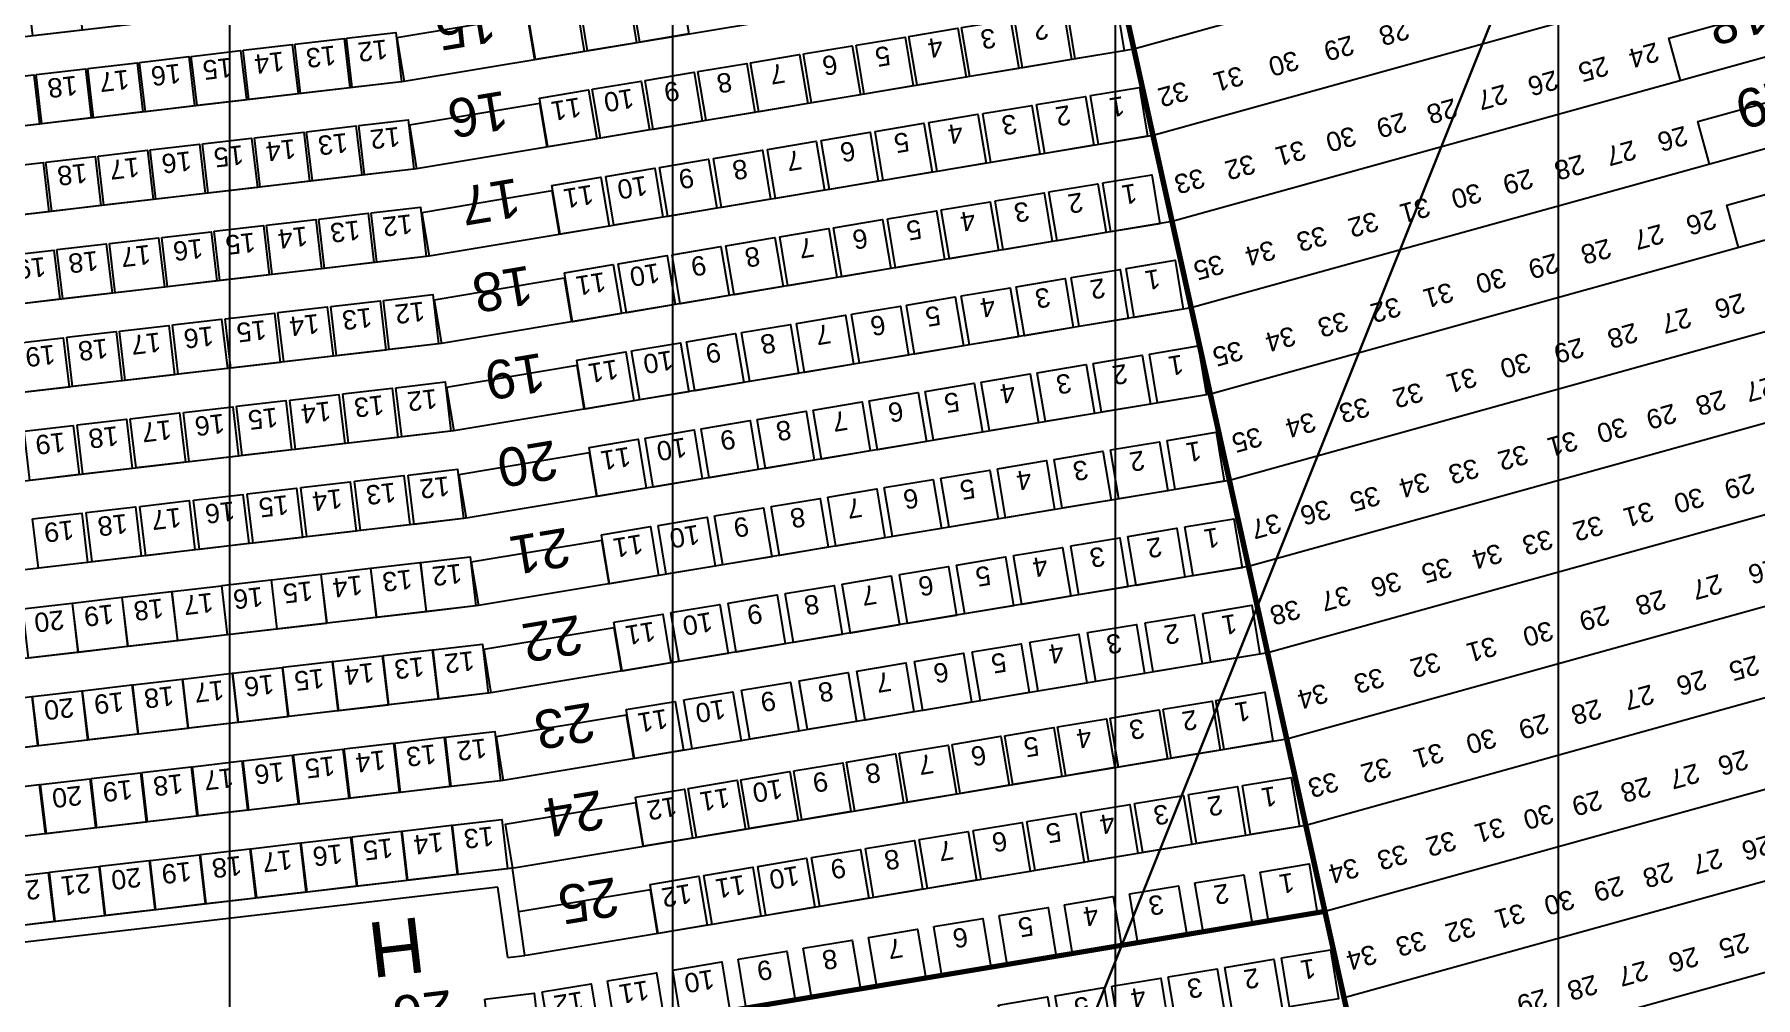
# Model space of a CAD drawing. Header units: millimetres. Extents: x -76108 to 202332, y 27411 to 140378.
# Drawn here: x 131035 to 146641, y 42728 to 51463 of the extents above; entities that cross this region are included whole.
import ezdxf
from ezdxf.enums import TextEntityAlignment as Align

# ---------------------------------------------------------------- set-up
doc = ezdxf.new("R2010")
doc.units = ezdxf.units.MM
doc.header["$LTSCALE"] = 100
for name, color, linetype in [('LINOR_HÄNG', 40, 'CONTINUOUS'), ('N-RADER', 252, 'CONTINUOUS'), ('N-RADNUMMER', 4, 'CONTINUOUS'), ('N-STOLNUMMER', 7, 'CONTINUOUS'), ('N-TRAPPA', 254, 'CONTINUOUS'), ('O-RADER', 252, 'CONTINUOUS'), ('O-RADNUMMER', 4, 'CONTINUOUS'), ('O-STOLAR', 1, 'CONTINUOUS'), ('O-STOLNUMMER', 7, 'CONTINUOUS'), ('O-TRAPPA', 254, 'CONTINUOUS'), ('P-STOLAR', 1, 'CONTINUOUS'), ('P-STOLNUMMER', 7, 'CONTINUOUS'), ('SEKTIONS_NR', 4, 'CONTINUOUS')]:
    doc.layers.add(name, color=color, linetype=linetype)
doc.layers.add('SEKTIONER', color=4, linetype='CONTINUOUS', lineweight=70)
doc.layers.add('SIDEDROP', color=7, linetype='CONTINUOUS', lineweight=30)
doc.styles.add('ARIAL', font='arial.ttf')

msp = doc.modelspace()

# ---------------------------------------------------------------- linework, layer by layer
at = {"layer": 'LINOR_HÄNG'}
for p, q in [((132805.1, 135765.9), (132805.1, 32434.1)), ((136820.1, 134557.3), (136820.1, 33642.7)), ((140835.1, 132723), (140835.1, 35477)), ((144850.1, 130730.1), (144850.1, 37469.9))]:
    msp.add_line(p, q, dxfattribs=at)
at = {"layer": 'N-RADER'}
for p, q in [((146601.2, 52882.2), (141004.8, 51329.5)), ((146864.2, 52125), (141178, 50547.4)), ((147127.3, 51367.7), (141351.2, 49765.2)), ((147390.3, 50610.5), (141524.5, 48983)), ((147653.4, 49853.2), (141697.7, 48200.9)), ((147916.4, 49096), (141871, 47418.7)), ((148179.5, 48338.8), (142044.2, 46636.6)), ((148442.5, 47581.5), (142217.5, 45854.4)), ((148705.6, 46824.3), (142390.7, 45072.3)), ((148968.6, 46067), (142564, 44290.1)), ((149231.7, 45309.8), (142737.2, 43508)), ((149494.7, 44552.6), (142910.4, 42725.8)), ((149757.8, 43795.3), (143083.7, 41943.7))]:
    msp.add_line(p, q, dxfattribs=at)
at = {"layer": 'N-TRAPPA'}
for points in [[(145960.9, 51044.1), (145854, 51429.6), (147020.4, 51753.2), (147127.3, 51367.7)], [(146224, 50286.9), (146117, 50672.3), (147283.4, 50995.9), (147390.3, 50610.5)], [(146487, 49529.6), (146380.1, 49915.1), (147546.4, 50238.7), (147653.4, 49853.2)]]:
    msp.add_lwpolyline(points, dxfattribs=at)
at = {"layer": 'O-RADER'}
for p, q in [((140831.5, 52111.7), (134388.1, 51036.6)), ((134275.8, 51829), (128198.5, 51119.3)), ((141004.8, 51329.5), (134500.4, 50244.3)), ((134388.1, 51036.6), (128269.5, 50322.2)), ((141178, 50547.4), (134612.7, 49452)), ((134500.4, 50244.3), (128340.4, 49525)), ((141351.2, 49765.2), (134724.9, 48659.7)), ((134612.7, 49452), (128411.4, 48727.9)), ((141524.5, 48983), (134837.2, 47867.3)), ((134724.9, 48659.7), (128482.4, 47930.7)), ((141697.7, 48200.9), (134949.5, 47075)), ((134837.2, 47867.3), (128553.3, 47133.6)), ((141871, 47418.7), (135061.8, 46282.7)), ((134949.5, 47075), (128624.3, 46336.4)), ((142044.2, 46636.6), (135174.1, 45490.4)), ((135061.8, 46282.7), (128695.3, 45539.3)), ((142217.5, 45854.4), (135286.4, 44698)), ((135174.1, 45490.4), (128766.2, 44742.1)), ((142390.7, 45072.3), (135398.6, 43905.7)), ((135286.4, 44698), (128837.2, 43945)), ((142564, 44290.1), (135510.9, 43113.4)), ((135398.6, 43905.7), (128908.2, 43147.8)), ((142737.2, 43508), (135623.2, 42321.1)), ((135510.9, 43113.4), (135481.1, 43109.9))]:
    msp.add_line(p, q, dxfattribs=at)
at = {"layer": 'O-STOLAR'}
for points in [[(130968.3, 51895.8), (131415.3, 51948), (131467.5, 51501), (131020.5, 51448.8)], [(135976.3, 51757.8), (136420.1, 51831.9), (136494.2, 51388), (136050.3, 51314)], [(136449.7, 51836.8), (136893.6, 51910.9), (136967.7, 51467), (136523.8, 51393)], [(135502.8, 51678.8), (135946.7, 51752.9), (136020.7, 51309), (135576.9, 51235)], [(139920.6, 51604.8), (140364.5, 51678.9), (140438.5, 51235), (139994.7, 51161)], [(140399, 51684.7), (140842.9, 51758.7), (140916.9, 51314.9), (140473, 51240.8)], [(138963.8, 51445.2), (139407.7, 51519.3), (139481.7, 51075.4), (139037.9, 51001.4)], [(139442.2, 51525), (139886.1, 51599.1), (139960.1, 51155.2), (139516.3, 51081.2)], [(132926.1, 51319), (133373.1, 51371.2), (133425.2, 50924.2), (132978.3, 50872)], [(133394.9, 51373.7), (133841.9, 51425.9), (133894.1, 50978.9), (133447.1, 50926.8)], [(133863.7, 51428.5), (134310.7, 51480.6), (134362.9, 51033.7), (133915.9, 50981.5)], [(138007, 51285.6), (138450.9, 51359.6), (138525, 50915.8), (138081.1, 50841.7)], [(138485.4, 51365.4), (138929.3, 51439.5), (139003.4, 50995.6), (138559.5, 50921.5)], [(131519.6, 51154.8), (131966.6, 51206.9), (132018.8, 50760), (131571.8, 50707.8)], [(131988.5, 51209.5), (132435.4, 51261.7), (132487.6, 50814.7), (132040.7, 50762.5)], [(132457.3, 51264.2), (132904.2, 51316.4), (132956.4, 50869.5), (132509.5, 50817.3)], [(137050.3, 51126), (137494.1, 51200), (137568.2, 50756.1), (137124.3, 50682.1)], [(137528.7, 51205.8), (137972.5, 51279.8), (138046.6, 50836), (137602.7, 50761.9)], [(130582, 51045.3), (131029, 51097.5), (131081.2, 50650.5), (130634.2, 50598.3)], [(131050.8, 51100), (131497.8, 51152.2), (131550, 50705.2), (131103, 50653)], [(136093.5, 50966.3), (136537.4, 51040.4), (136611.4, 50596.5), (136167.6, 50522.5)], [(136571.9, 51046.1), (137015.8, 51120.2), (137089.8, 50676.3), (136645.9, 50602.3)], [(135615.1, 50886.5), (136059, 50960.6), (136133, 50516.7), (135689.2, 50442.6)], [(140121.7, 50827.3), (140565.5, 50901.4), (140639.6, 50457.5), (140195.7, 50383.5)], [(140609.9, 50908.8), (141053.8, 50982.9), (141127.8, 50539), (140684, 50464.9)], [(139145.2, 50664.4), (139589, 50738.5), (139663.1, 50294.6), (139219.2, 50220.5)], [(139633.4, 50745.9), (140077.3, 50819.9), (140151.3, 50376.1), (139707.5, 50302)], [(133030.4, 50525.7), (133477.4, 50577.9), (133529.6, 50130.9), (133082.6, 50078.8)], [(133503.2, 50580.9), (133950.2, 50633.1), (134002.4, 50186.2), (133555.4, 50134)], [(133976, 50636.1), (134423, 50688.3), (134475.2, 50241.4), (134028.2, 50189.2)], [(138168.7, 50501.5), (138612.5, 50575.5), (138686.6, 50131.7), (138242.7, 50057.6)], [(138656.9, 50583), (139100.8, 50657), (139174.8, 50213.1), (138731, 50139.1)], [(131612.1, 50360.1), (132059, 50412.3), (132111.2, 49965.3), (131664.3, 49913.1)], [(132084.9, 50415.3), (132531.8, 50467.5), (132584, 50020.5), (132137, 49968.3)], [(132557.6, 50470.5), (133004.6, 50522.7), (133056.8, 50075.7), (132609.8, 50023.6)], [(137192.2, 50338.6), (137636, 50412.6), (137710.1, 49968.8), (137266.2, 49894.7)], [(137680.4, 50420), (138124.3, 50494.1), (138198.3, 50050.2), (137754.5, 49976.2)], [(130666.5, 50249.7), (131113.5, 50301.9), (131165.6, 49854.9), (130718.7, 49802.7)], [(131139.3, 50304.9), (131586.2, 50357.1), (131638.4, 49910.1), (131191.5, 49857.9)], [(136703.9, 50257.1), (137147.8, 50331.2), (137221.8, 49887.3), (136778, 49813.2)], [(135727.4, 50094.2), (136171.3, 50168.2), (136245.3, 49724.4), (135801.5, 49650.3)], [(136215.6, 50175.6), (136659.5, 50249.7), (136733.6, 49805.8), (136289.7, 49731.8)], [(140233.9, 50035), (140677.8, 50109.1), (140751.9, 49665.2), (140308, 49591.1)], [(140722.2, 50116.5), (141166.1, 50190.5), (141240.1, 49746.7), (140796.3, 49672.6)], [(139257.4, 49872.1), (139701.3, 49946.1), (139775.4, 49502.3), (139331.5, 49428.2)], [(139745.7, 49953.5), (140189.6, 50027.6), (140263.6, 49583.7), (139819.7, 49509.7)], [(133138.7, 49732.9), (133585.7, 49785.1), (133637.9, 49338.2), (133190.9, 49286)], [(133613.5, 49788.4), (134060.5, 49840.6), (134112.7, 49393.6), (133665.7, 49341.4)], [(134088.3, 49843.8), (134535.3, 49896), (134587.4, 49449), (134140.5, 49396.8)], [(138280.9, 49709.2), (138724.8, 49783.2), (138798.9, 49339.4), (138355, 49265.3)], [(138769.2, 49790.6), (139213.1, 49864.7), (139287.1, 49420.8), (138843.2, 49346.8)], [(132189.2, 49622.1), (132636.2, 49674.2), (132688.3, 49227.3), (132241.4, 49175.1)], [(132664, 49677.5), (133110.9, 49729.7), (133163.1, 49282.7), (132716.2, 49230.5)], [(137792.7, 49627.7), (138236.6, 49701.8), (138310.6, 49257.9), (137866.7, 49183.8)], [(130764.9, 49455.7), (131211.8, 49507.9), (131264, 49061), (130817.1, 49008.8)], [(131239.6, 49511.2), (131686.6, 49563.4), (131738.8, 49116.4), (131291.8, 49064.2)], [(131714.4, 49566.6), (132161.4, 49618.8), (132213.6, 49171.8), (131766.6, 49119.7)], [(136816.2, 49464.8), (137260.1, 49538.8), (137334.1, 49095), (136890.2, 49020.9)], [(137304.4, 49546.2), (137748.3, 49620.3), (137822.4, 49176.4), (137378.5, 49102.4)], [(135839.7, 49301.9), (136283.5, 49375.9), (136357.6, 48932.1), (135913.7, 48858)], [(136327.9, 49383.3), (136771.8, 49457.4), (136845.9, 49013.5), (136402, 48939.5)], [(140435, 49257.5), (140878.9, 49331.6), (140952.9, 48887.7), (140509.1, 48813.6)], [(140933.1, 49340.6), (141377, 49414.7), (141451, 48970.8), (141007.2, 48896.7)], [(139438.8, 49091.3), (139882.6, 49165.3), (139956.7, 48721.5), (139512.8, 48647.4)], [(139936.9, 49174.4), (140380.8, 49248.4), (140454.8, 48804.6), (140010.9, 48730.5)], [(133721.8, 48995.6), (134168.8, 49047.8), (134221, 48600.8), (133774, 48548.6)], [(134200.6, 49051.5), (134647.5, 49103.7), (134699.7, 48656.7), (134252.8, 48604.5)], [(138940.7, 49008.2), (139384.5, 49082.2), (139458.6, 48638.4), (139014.7, 48564.3)], [(132285.6, 48827.9), (132732.6, 48880.1), (132784.7, 48433.1), (132337.8, 48380.9)], [(132764.3, 48883.8), (133211.3, 48936), (133263.5, 48489), (132816.5, 48436.8)], [(133243.1, 48939.7), (133690, 48991.9), (133742.2, 48544.9), (133295.3, 48492.7)], [(137944.4, 48842), (138388.3, 48916), (138462.3, 48472.2), (138018.5, 48398.1)], [(138442.5, 48925.1), (138886.4, 48999.1), (138960.5, 48555.3), (138516.6, 48481.2)], [(130849.3, 48660.2), (131296.3, 48712.4), (131348.5, 48265.4), (130901.5, 48213.2)], [(131328.1, 48716.1), (131775.1, 48768.3), (131827.2, 48321.3), (131380.3, 48269.1)], [(131806.8, 48772), (132253.8, 48824.2), (132306, 48377.2), (131859, 48325)], [(136948.2, 48675.8), (137392.1, 48749.8), (137466.1, 48305.9), (137022.3, 48231.9)], [(137446.3, 48758.9), (137890.2, 48832.9), (137964.2, 48389), (137520.4, 48315)], [(135952, 48509.5), (136395.8, 48583.6), (136469.9, 48139.7), (136026, 48065.7)], [(136450.1, 48592.6), (136893.9, 48666.7), (136968, 48222.8), (136524.1, 48148.8)], [(140636.1, 48480), (141079.9, 48554), (141154, 48110.2), (140710.1, 48036.1)], [(141144, 48564.7), (141587.9, 48638.8), (141662, 48194.9), (141218.1, 48120.9)], [(139620.1, 48310.5), (140064, 48384.5), (140138, 47940.7), (139694.2, 47866.6)], [(140128.1, 48395.2), (140571.9, 48469.3), (140646, 48025.4), (140202.1, 47951.4)], [(133831.1, 48202.9), (134278.1, 48255.1), (134330.3, 47808.1), (133883.3, 47755.9)], [(134312.9, 48259.2), (134759.8, 48311.3), (134812, 47864.4), (134365.1, 47812.2)], [(139112.1, 48225.7), (139556, 48299.8), (139630, 47855.9), (139186.2, 47781.9)], [(132386, 48034.2), (132832.9, 48086.4), (132885.1, 47639.4), (132438.1, 47587.2)], [(132867.7, 48090.4), (133314.6, 48142.6), (133366.8, 47695.6), (132919.9, 47643.4)], [(133349.4, 48146.7), (133796.4, 48198.9), (133848.6, 47751.9), (133401.6, 47699.7)], [(138096.2, 48056.2), (138540, 48130.3), (138614.1, 47686.4), (138170.2, 47612.4)], [(138604.1, 48141), (139048, 48215), (139122.1, 47771.2), (138678.2, 47697.1)], [(130940.8, 47865.4), (131387.7, 47917.6), (131439.9, 47470.6), (130993, 47418.5)], [(131422.5, 47921.7), (131869.5, 47973.9), (131921.7, 47526.9), (131474.7, 47474.7)], [(131904.2, 47977.9), (132351.2, 48030.1), (132403.4, 47583.1), (131956.4, 47531)], [(137080.2, 47886.7), (137524.1, 47960.8), (137598.1, 47516.9), (137154.3, 47442.9)], [(137588.2, 47971.5), (138032.1, 48045.5), (138106.1, 47601.7), (137662.2, 47527.6)], [(136064.3, 47717.2), (136508.1, 47791.3), (136582.2, 47347.4), (136138.3, 47273.3)], [(136572.2, 47802), (137016.1, 47876), (137090.2, 47432.2), (136646.3, 47358.1)], [(140792.7, 47695.1), (141236.6, 47769.1), (141310.7, 47325.3), (140866.8, 47251.2)], [(141305.6, 47780.6), (141749.5, 47854.7), (141823.6, 47410.8), (141379.7, 47336.8)], [(140279.8, 47609.5), (140723.7, 47683.5), (140797.7, 47239.7), (140353.9, 47165.6)], [(133938.5, 47410), (134385.4, 47462.2), (134437.6, 47015.2), (133990.6, 46963)], [(134425.1, 47466.8), (134872.1, 47519), (134924.3, 47072.1), (134477.3, 47019.9)], [(139254, 47438.3), (139697.9, 47512.4), (139771.9, 47068.5), (139328.1, 46994.5)], [(139766.9, 47523.9), (140210.8, 47598), (140284.8, 47154.1), (139841, 47080.1)], [(132478.4, 47239.5), (132925.3, 47291.7), (132977.5, 46844.7), (132530.6, 46792.6)], [(132965.1, 47296.3), (133412, 47348.5), (133464.2, 46901.6), (133017.3, 46849.4)], [(133451.8, 47353.2), (133898.7, 47405.4), (133950.9, 46958.4), (133504, 46906.2)], [(138228.2, 47267.2), (138672, 47341.2), (138746.1, 46897.4), (138302.2, 46823.3)], [(138741.1, 47352.8), (139185, 47426.8), (139259, 46983), (138815.1, 46908.9)], [(131505, 47125.9), (131952, 47178.1), (132004.1, 46731.1), (131557.2, 46678.9)], [(131991.7, 47182.7), (132438.6, 47234.9), (132490.8, 46787.9), (132043.9, 46735.7)], [(137202.4, 47096), (137646.2, 47170.1), (137720.3, 46726.2), (137276.4, 46652.2)], [(137715.3, 47181.6), (138159.1, 47255.7), (138233.2, 46811.8), (137789.3, 46737.7)], [(131018.3, 47069), (131465.3, 47121.2), (131517.4, 46674.3), (131070.5, 46622.1)], [(136176.5, 46924.9), (136620.4, 46998.9), (136694.5, 46555.1), (136250.6, 46481)], [(136689.5, 47010.5), (137133.3, 47084.5), (137207.4, 46640.7), (136763.5, 46566.6)], [(140949.4, 46910.1), (141393.3, 46984.2), (141467.3, 46540.3), (141023.5, 46466.3)], [(141467.2, 46996.5), (141911.1, 47070.6), (141985.2, 46626.7), (141541.3, 46552.7)], [(140431.6, 46823.7), (140875.4, 46897.8), (140949.5, 46453.9), (140505.6, 46379.9)], [(134086.5, 46621.9), (134533.5, 46674), (134585.7, 46227.1), (134138.7, 46174.9)], [(134537.4, 46674.5), (134984.4, 46726.7), (135036.6, 46279.7), (134589.6, 46227.5)], [(139395.9, 46651), (139839.7, 46725), (139913.8, 46281.1), (139469.9, 46207.1)], [(139913.7, 46737.4), (140357.6, 46811.4), (140431.6, 46367.5), (139987.8, 46293.5)], [(132733.7, 46463.9), (133180.7, 46516.1), (133232.8, 46069.1), (132785.9, 46016.9)], [(133184.6, 46516.6), (133631.6, 46568.7), (133683.8, 46121.8), (133236.8, 46069.6)], [(133635.6, 46569.2), (134082.5, 46621.4), (134134.7, 46174.4), (133687.8, 46122.2)], [(138360.2, 46478.2), (138804.1, 46552.2), (138878.1, 46108.3), (138434.2, 46034.3)], [(138878, 46564.6), (139321.9, 46638.6), (139396, 46194.7), (138952.1, 46120.7)], [(131380.9, 46305.9), (131827.8, 46358.1), (131880, 45911.2), (131433.1, 45859)], [(131831.8, 46358.6), (132278.8, 46410.8), (132331, 45963.8), (131884, 45911.6)], [(132282.8, 46411.2), (132729.7, 46463.4), (132781.9, 46016.5), (132334.9, 45964.3)], [(137324.5, 46305.4), (137768.4, 46379.4), (137842.4, 45935.6), (137398.6, 45861.5)], [(137842.4, 46391.8), (138286.2, 46465.8), (138360.3, 46021.9), (137916.4, 45947.9)], [(130929.9, 46253.3), (131376.9, 46305.5), (131429.1, 45858.5), (130982.1, 45806.3)], [(136288.8, 46132.6), (136732.7, 46206.6), (136806.7, 45762.8), (136362.9, 45688.7)], [(136806.7, 46219), (137250.5, 46293), (137324.6, 45849.2), (136880.7, 45775.1)], [(141106.1, 46125.2), (141549.9, 46199.3), (141624, 45755.4), (141180.1, 45681.4)], [(141628.9, 46212.4), (142072.7, 46286.5), (142146.8, 45842.6), (141702.9, 45768.6)], [(140583.3, 46038), (141027.2, 46112.1), (141101.2, 45668.2), (140657.4, 45594.1)], [(134649.7, 45882.2), (135096.7, 45934.4), (135148.9, 45487.4), (134701.9, 45435.2)], [(139537.8, 45863.6), (139981.6, 45937.6), (140055.7, 45493.8), (139611.8, 45419.7)], [(140060.5, 45950.8), (140504.4, 46024.8), (140578.4, 45581), (140134.6, 45506.9)], [(133288, 45723.2), (133734.9, 45775.4), (133787.1, 45328.4), (133340.2, 45276.2)], [(133741.9, 45776.2), (134188.9, 45828.4), (134241, 45381.4), (133794.1, 45329.2)], [(134195.8, 45829.2), (134642.8, 45881.4), (134695, 45434.4), (134248, 45382.2)], [(138492.2, 45689.1), (138936.1, 45763.2), (139010.1, 45319.3), (138566.3, 45245.3)], [(139015, 45776.3), (139458.8, 45850.4), (139532.9, 45406.5), (139089, 45332.5)], [(131926.2, 45564.2), (132373.2, 45616.4), (132425.4, 45169.4), (131978.4, 45117.2)], [(132380.1, 45617.2), (132827.1, 45669.4), (132879.3, 45222.4), (132432.3, 45170.2)], [(132834.1, 45670.2), (133281, 45722.4), (133333.2, 45275.4), (132886.2, 45223.2)], [(137446.7, 45514.7), (137890.5, 45588.7), (137964.6, 45144.9), (137520.7, 45070.8)], [(137969.4, 45601.9), (138413.3, 45676), (138487.4, 45232.1), (138043.5, 45158)], [(130564.5, 45405.2), (131011.4, 45457.4), (131063.6, 45010.4), (130616.7, 44958.2)], [(131018.4, 45458.2), (131465.4, 45510.4), (131517.5, 45063.4), (131070.6, 45011.2)], [(131472.3, 45511.2), (131919.3, 45563.4), (131971.5, 45116.4), (131524.5, 45064.2)], [(136401.1, 45340.2), (136845, 45414.3), (136919, 44970.4), (136475.2, 44896.4)], [(136923.9, 45427.5), (137367.8, 45501.5), (137441.8, 45057.7), (136997.9, 44983.6)], [(141268.6, 45342.7), (141712.4, 45416.8), (141786.5, 44972.9), (141342.6, 44898.9)], [(141746.9, 45422.5), (142190.8, 45496.6), (142264.9, 45052.7), (141821, 44978.7)], [(140790.2, 45262.9), (141234, 45337), (141308.1, 44893.1), (140864.2, 44819)], [(134762, 45089.9), (135209, 45142.1), (135261.2, 44695.1), (134814.2, 44642.9)], [(139833.4, 45103.3), (140277.3, 45177.3), (140351.3, 44733.5), (139907.5, 44659.4)], [(140311.8, 45183.1), (140755.6, 45257.1), (140829.7, 44813.3), (140385.8, 44739.2)], [(133385.4, 44929.1), (133832.3, 44981.3), (133884.5, 44534.3), (133437.5, 44482.2)], [(133844.2, 44982.7), (134291.2, 45034.9), (134343.4, 44587.9), (133896.4, 44535.7)], [(134303.1, 45036.3), (134750.1, 45088.5), (134802.3, 44641.5), (134355.3, 44589.3)], [(138876.6, 44943.6), (139320.5, 45017.7), (139394.5, 44573.8), (138950.7, 44499.8)], [(139355, 45023.5), (139798.9, 45097.5), (139872.9, 44653.6), (139429.1, 44579.6)], [(132008.7, 44768.4), (132455.7, 44820.6), (132507.9, 44373.6), (132060.9, 44321.4)], [(132467.6, 44822), (132914.6, 44874.1), (132966.7, 44427.2), (132519.8, 44375)], [(132926.5, 44875.5), (133373.4, 44927.7), (133425.6, 44480.8), (132978.7, 44428.6)], [(137919.8, 44784), (138363.7, 44858.1), (138437.8, 44414.2), (137993.9, 44340.1)], [(138398.2, 44863.8), (138842.1, 44937.9), (138916.2, 44494), (138472.3, 44420)], [(130632.1, 44607.6), (131079, 44659.8), (131131.2, 44212.9), (130684.3, 44160.7)], [(131090.9, 44661.2), (131537.9, 44713.4), (131590.1, 44266.4), (131143.1, 44214.2)], [(131549.8, 44714.8), (131996.8, 44767), (132049, 44320), (131602, 44267.8)], [(136963.1, 44624.4), (137406.9, 44698.4), (137481, 44254.6), (137037.1, 44180.5)], [(137441.5, 44704.2), (137885.3, 44778.2), (137959.4, 44334.4), (137515.5, 44260.3)], [(141499.1, 44568.7), (141942.9, 44642.7), (142017, 44198.9), (141573.1, 44124.8)], [(141987.3, 44650.1), (142431.2, 44724.2), (142505.3, 44280.3), (142061.4, 44206.3)], [(136484.7, 44544.6), (136928.5, 44618.6), (137002.6, 44174.8), (136558.7, 44100.7)], [(140522.6, 44405.8), (140966.4, 44479.8), (141040.5, 44036), (140596.6, 43961.9)], [(141010.8, 44487.2), (141454.7, 44561.3), (141528.8, 44117.4), (141084.9, 44043.4)], [(134825.7, 44291.9), (135272.7, 44344.1), (135324.9, 43897.1), (134877.9, 43844.9)], [(140034.3, 44324.3), (140478.2, 44398.4), (140552.2, 43954.5), (140108.4, 43880.4)], [(133455, 44131.8), (133902, 44184), (133954.2, 43737), (133507.2, 43684.9)], [(133911.9, 44185.2), (134358.9, 44237.4), (134411.1, 43790.4), (133964.1, 43738.2)], [(134368.8, 44238.5), (134815.8, 44290.7), (134868, 43843.7), (134421, 43791.6)], [(139057.8, 44161.4), (139501.7, 44235.4), (139575.7, 43791.6), (139131.9, 43717.5)], [(139546.1, 44242.8), (139989.9, 44316.9), (140064, 43873), (139620.1, 43799)], [(132084.3, 43971.8), (132531.3, 44024), (132583.5, 43577), (132136.5, 43524.8)], [(132541.2, 44025.1), (132988.2, 44077.3), (133040.4, 43630.3), (132593.4, 43578.2)], [(132998.1, 44078.5), (133445.1, 44130.7), (133497.3, 43683.7), (133050.3, 43631.5)], [(138081.3, 43998.5), (138525.2, 44072.5), (138599.2, 43628.6), (138155.4, 43554.6)], [(138569.6, 44079.9), (139013.4, 44154), (139087.5, 43710.1), (138643.6, 43636.1)], [(130713.6, 43811.7), (131160.6, 43863.9), (131212.8, 43416.9), (130765.8, 43364.8)], [(131170.5, 43865.1), (131617.5, 43917.3), (131669.7, 43470.3), (131222.7, 43418.1)], [(131627.4, 43918.4), (132074.4, 43970.6), (132126.6, 43523.6), (131679.6, 43471.5)], [(137104.8, 43835.5), (137548.7, 43909.6), (137622.7, 43465.7), (137178.9, 43391.7)], [(137593.1, 43917), (138036.9, 43991), (138111, 43547.2), (137667.1, 43473.1)], [(142149, 43866), (142592.8, 43940.1), (142666.9, 43496.2), (142223, 43422.2)], [(136616.6, 43754.1), (137060.4, 43828.1), (137134.5, 43384.3), (136690.6, 43310.2)], [(140965.3, 43668.6), (141409.2, 43742.6), (141483.2, 43298.8), (141039.4, 43224.7)], [(141557.1, 43767.3), (142001, 43841.4), (142075.1, 43397.5), (141631.2, 43323.4)], [(139781.7, 43471.1), (140225.5, 43545.1), (140299.6, 43101.3), (139855.7, 43027.2)], [(140373.5, 43569.8), (140817.4, 43643.9), (140891.4, 43200), (140447.5, 43126)], [(139189.9, 43372.3), (139633.7, 43446.4), (139707.8, 43002.5), (139263.9, 42928.5)], [(138006.2, 43174.9), (138450.1, 43248.9), (138524.1, 42805.1), (138080.3, 42731)], [(138598, 43273.6), (139041.9, 43347.7), (139116, 42903.8), (138672.1, 42829.7)], [(137414.4, 43076.1), (137858.3, 43150.2), (137932.3, 42706.3), (137488.5, 42632.3)], [(136230.8, 42878.6), (136674.6, 42952.7), (136748.7, 42508.8), (136304.8, 42434.8)], [(136822.6, 42977.4), (137266.4, 43051.4), (137340.5, 42607.6), (136896.6, 42533.5)], [(135118, 42715.1), (135564.9, 42767.3), (135617.1, 42320.4), (135170.2, 42268.2)], [(135638.9, 42779.9), (136082.8, 42854), (136156.9, 42410.1), (135713, 42336)]]:
    msp.add_lwpolyline(points, close=True, dxfattribs=at)
at = {"layer": 'O-TRAPPA'}
for p, q in [((135369.9, 43902.4), (128908.2, 43147.8)), ((135481.1, 43109.9), (135369.9, 43902.4)), ((135327.1, 43091.9), (135237.5, 43730.8)), ((136619.6, 43703.9), (135425.7, 43504.7)), ((136685.5, 43309.3), (136619.6, 43703.9)), ((135327.1, 43091.9), (135481.1, 43109.9))]:
    msp.add_line(p, q, dxfattribs=at)
for points in [[(135571.7, 51234.1), (135505.9, 51628.7), (134322.3, 51431.2), (134388.1, 51036.6)], [(135684, 50441.8), (135618.2, 50836.3), (134434.5, 50638.8), (134500.4, 50244.3)], [(135796.3, 49649.5), (135730.5, 50044), (134546.8, 49846.5), (134612.7, 49452)], [(135908.6, 48857.1), (135842.7, 49251.7), (134659.1, 49054.2), (134724.9, 48659.7)], [(136020.9, 48064.8), (135955, 48459.4), (134771.4, 48261.9), (134837.2, 47867.3)], [(136133.1, 47272.5), (136067.3, 47667), (134883.7, 47469.6), (134949.5, 47075)], [(136245.4, 46480.2), (136179.6, 46874.7), (134996, 46677.2), (135061.8, 46282.7)], [(136357.7, 45687.8), (136291.9, 46082.4), (135108.3, 45884.9), (135174.1, 45490.4)], [(136470, 44895.5), (136404.2, 45290.1), (135220.5, 45092.6), (135286.4, 44698)], [(136553.6, 44099.8), (136487.7, 44494.4), (135304.1, 44296.9), (135369.9, 43902.4)], [(135237.5, 43730.8), (129103, 43014.5)]]:
    msp.add_lwpolyline(points, dxfattribs=at)
at = {"layer": 'P-STOLAR'}
for points in [[(141829.1, 43001.6), (142272.9, 43075.7), (142347, 42631.8), (141903.1, 42557.8)], [(142342, 43087.2), (142785.8, 43161.3), (142859.9, 42717.4), (142416, 42643.3)], [(141316.2, 42916), (141760, 42990.1), (141834.1, 42546.2), (141390.2, 42472.2)], [(140290.3, 42744.9), (140734.2, 42819), (140808.3, 42375.1), (140364.4, 42301)], [(140803.3, 42830.5), (141247.1, 42904.5), (141321.2, 42460.7), (140877.3, 42386.6)], [(139777.4, 42659.3), (140221.3, 42733.4), (140295.4, 42289.5), (139851.5, 42215.5)]]:
    msp.add_lwpolyline(points, close=True, dxfattribs=at)
at = {"layer": 'SEKTIONER'}
for p, q in [((143776.7, 38815.1), (139007.2, 60348.2)), ((142737.2, 43508), (135623.2, 42321.1))]:
    msp.add_line(p, q, dxfattribs=at)
at = {"layer": 'SIDEDROP'}
msp.add_line((136958.2, 33371), (167356.8, 109336.2), dxfattribs=at)

# ---------------------------------------------------------------- texts
at = {"layer": 'N-RADNUMMER', "style": 'ARIAL'}
for s, p in [('18', (146689.6, 51836.4)), ('19', (146952.6, 51079.1))]:
    msp.add_text(s, height=350, rotation=195.51581, dxfattribs=at).set_placement(p)
at = {"layer": 'N-STOLNUMMER', "color": 9, "style": 'ARIAL'}
for s, p in [('28', (143328.3, 51610.9)), ('29', (142827.2, 51471.9)), ('30', (142326.1, 51332.9)), ('32', (141324, 51054.9)), ('31', (141825.1, 51193.9)), ('28', (143761.7, 50901)), ('29', (143304, 50774)), ('30', (142846.3, 50647)), ('31', (142388.6, 50520)), ('32', (141930.9, 50393)), ('33', (141473.1, 50266)), ('30', (143983.1, 50132.2)), ('31', (143515.8, 50002.5)), ('32', (143048.4, 49872.9)), ('33', (142581.1, 49743.2)), ('34', (142113.7, 49613.5)), ('35', (141646.4, 49483.9)), ('30', (144204.5, 49363.4)), ('31', (143727.6, 49231.1)), ('32', (143250.6, 49098.7)), ('33', (142773.6, 48966.4)), ('34', (142296.6, 48834)), ('35', (141819.6, 48701.7)), ('30', (144426, 48594.6)), ('31', (143939.3, 48459.6)), ('32', (143452.7, 48324.6)), ('33', (142966.1, 48189.6)), ('34', (142479.5, 48054.6)), ('35', (141992.9, 47919.6)), ('33', (143958.4, 47634.7)), ('32', (144406.5, 47759)), ('34', (143510.3, 47510.3)), ('35', (143062.3, 47386)), ('36', (142614.2, 47261.7)), ('37', (142166.1, 47137.4)), ('34', (144170.2, 46863.2)), ('33', (144627.9, 46990.2)), ('35', (143712.5, 46736.2)), ('36', (143254.8, 46609.2)), ('37', (142797.1, 46482.2)), ('38', (142339.4, 46355.3)), ('30', (144632.5, 46161.3)), ('31', (144121.8, 46019.6)), ('32', (143611.1, 45877.9)), ('34', (142589.7, 45594.5)), ('33', (143100.4, 45736.2)), ('29', (144593.8, 45320.3)), ('30', (144116.8, 45187.9)), ('31', (143639.8, 45055.6)), ('32', (143162.8, 44923.3)), ('33', (142685.8, 44790.9)), ('30', (144636, 44501.8)), ('31', (144194.6, 44379.3)), ('32', (143753.3, 44256.9)), ('33', (143312, 44134.4)), ('34', (142870.7, 44012)), ('30', (144824.6, 43723.9)), ('31', (144376.6, 43599.6)), ('32', (143928.5, 43475.3)), ('33', (143480.4, 43351)), ('34', (143032.3, 43226.6)), ('28', (145036.4, 42952.4)), ('29', (144578.7, 42825.4))]:
    msp.add_text(s, height=175, rotation=195.50621, dxfattribs=at).set_placement(p, align=Align.BOTTOM_CENTER)
at = {"layer": 'N-STOLNUMMER', "style": 'ARIAL'}
for s, p in [('24', (145592.5, 51408.9)), ('25', (145134.8, 51281.9)), ('26', (144677.1, 51154.9)), ('27', (144219.4, 51027.9)), ('26', (145852.5, 50650.8)), ('27', (145385.2, 50521.2)), ('28', (144917.8, 50391.5)), ('29', (144450.5, 50261.8)), ('26', (146112.5, 49892.7)), ('27', (145635.5, 49760.4)), ('29', (144681.5, 49495.7)), ('28', (145158.5, 49628.1)), ('26', (146372.4, 49134.6)), ('28', (145399.2, 48864.6)), ('27', (145885.8, 48999.6)), ('29', (144912.6, 48729.6)), ('28', (146198.8, 48256.2)), ('27', (146646.9, 48380.5)), ('29', (145750.7, 48131.9)), ('30', (145302.6, 48007.6)), ('31', (144854.6, 47883.3)), ('29', (146458.8, 47498.1)), ('30', (146001, 47371.2)), ('31', (145543.3, 47244.2)), ('32', (145085.6, 47117.2)), ('26', (146675.4, 46728)), ('27', (146164.7, 46586.3)), ('28', (145653.9, 46444.6)), ('29', (145143.2, 46302.9)), ('25', (146501.7, 45849.6)), ('26', (146024.7, 45717.3)), ('28', (145070.8, 45452.6)), ('27', (145547.7, 45585)), ('26', (146401.3, 44991.5)), ('27', (145960, 44869.1)), ('28', (145518.6, 44746.7)), ('29', (145077.3, 44624.2)), ('26', (146616.9, 44221.2)), ('27', (146168.9, 44096.8)), ('28', (145720.8, 43972.5)), ('29', (145272.7, 43848.2)), ('25', (146409.6, 43333.4)), ('26', (145951.8, 43206.4)), ('27', (145494.1, 43079.4))]:
    msp.add_text(s, height=175, rotation=195.50621, dxfattribs=at).set_placement(p, align=Align.BOTTOM_CENTER)
at = {"layer": 'O-RADNUMMER', "style": 'ARIAL'}
for s, rotation, p in [('15', 189.48172, (135185.5, 51746.1)), ('16', 189.48172, (135297.8, 50953.8)), ('17', 189.48172, (135410, 50161.5)), ('18', 189.48172, (135522.3, 49369.2)), ('19', 189.48172, (135634.6, 48576.8)), ('20', 189.48172, (135746.9, 47784.5)), ('21', 189.48172, (135859.2, 46992.2)), ('22', 189.48172, (135971.5, 46199.9)), ('23', 189.48172, (136083.8, 45407.5)), ('24', 189.48172, (136167.3, 44611.9)), ('25', 189.48172, (136299.2, 43821.4)), ('26', 186.65999, (134809.8, 42798.5))]:
    msp.add_text(s, height=350, rotation=rotation, dxfattribs=at).set_placement(p)
at = {"layer": 'O-STOLNUMMER', "style": 'ARIAL'}
for s, rotation, p in [('3', 189.47212, (139660.8, 51561.5)), ('2', 189.47212, (140139.2, 51641.3)), ('13', 186.65999, (133618.4, 51399.8)), ('12', 186.65999, (134087.2, 51454.6)), ('5', 189.47212, (138704.1, 51401.9)), ('4', 189.47212, (139182.4, 51481.7)), ('16', 186.65999, (132211.9, 51235.6)), ('15', 186.65999, (132680.8, 51290.3)), ('14', 186.65999, (133149.6, 51345.1)), ('7', 189.47212, (137747.3, 51242.2)), ('6', 189.47212, (138225.7, 51322.1)), ('18', 186.65999, (131274.3, 51126.1)), ('17', 186.65999, (131743.1, 51180.8)), ('9', 189.47212, (136790.5, 51082.6)), ('8', 189.47212, (137268.9, 51162.4)), ('11', 189.47212, (135833.7, 50923)), ('10', 189.47212, (136312.1, 51002.8)), ('1', 189.47212, (140828.5, 50945.3)), ('3', 189.47212, (139852, 50782.3)), ('2', 189.47212, (140340.3, 50863.8)), ('13', 186.65999, (133726.7, 50607)), ('12', 186.65999, (134199.5, 50662.2)), ('5', 189.47212, (138875.5, 50619.4)), ('4', 189.47212, (139363.8, 50700.9)), ('15', 186.65999, (132781.1, 50496.6)), ('14', 186.65999, (133253.9, 50551.8)), ('7', 189.47212, (137899, 50456.5)), ('6', 189.47212, (138387.3, 50538)), ('18', 186.65999, (131362.8, 50331)), ('17', 186.65999, (131835.5, 50386.2)), ('16', 186.65999, (132308.3, 50441.4)), ('8', 189.47212, (137410.8, 50375)), ('11', 189.47212, (135946, 50130.7)), ('10', 189.47212, (136434.3, 50212.1)), ('9', 189.47212, (136922.5, 50293.6)), ('1', 189.47212, (140940.8, 50152.9)), ('3', 189.47212, (139964.3, 49990)), ('2', 189.47212, (140452.6, 50071.5)), ('12', 186.65999, (134311.8, 49869.9)), ('4', 189.47212, (139476.1, 49908.6)), ('15', 186.65999, (132887.4, 49703.6)), ('14', 186.65999, (133362.2, 49759)), ('13', 186.65999, (133837, 49814.5)), ('6', 189.47212, (138499.6, 49745.6)), ('5', 189.47212, (138987.8, 49827.1)), ('18', 186.65999, (131463.1, 49537.3)), ('17', 186.65999, (131937.9, 49592.7)), ('16', 186.65999, (132412.7, 49648.2)), ('8', 189.47212, (137523.1, 49582.7)), ('7', 189.47212, (138011.3, 49664.2)), ('19', 186.65999, (130988.4, 49481.8)), ('10', 189.47212, (136546.6, 49419.8)), ('9', 189.47212, (137034.8, 49501.3)), ('1', 189.47212, (141151.7, 49377.1)), ('11', 189.47212, (136058.3, 49338.3)), ('3', 189.47212, (140155.5, 49210.9)), ('2', 189.47212, (140653.6, 49294)), ('12', 186.65999, (134424.1, 49077.6)), ('4', 189.47212, (139657.4, 49127.8)), ('15', 186.65999, (132987.8, 48909.9)), ('14', 186.65999, (133466.6, 48965.8)), ('13', 186.65999, (133945.3, 49021.7)), ('6', 189.47212, (138661.2, 48961.5)), ('5', 189.47212, (139159.3, 49044.7)), ('18', 186.65999, (131551.6, 48742.2)), ('17', 186.65999, (132030.3, 48798.1)), ('16', 186.65999, (132509.1, 48854)), ('8', 189.47212, (137664.9, 48795.3)), ('7', 189.47212, (138163, 48878.4)), ('19', 186.65999, (131072.8, 48686.3)), ('10', 189.47212, (136668.7, 48629.1)), ('9', 189.47212, (137166.8, 48712.2)), ('1', 189.47212, (141362.7, 48601.2)), ('11', 189.47212, (136170.6, 48546)), ('3', 189.47212, (140346.7, 48431.7)), ('2', 189.47212, (140854.7, 48516.5)), ('12', 186.65999, (134536.3, 48285.3)), ('4', 189.47212, (139838.7, 48347)), ('15', 186.65999, (133091.2, 48116.5)), ('14', 186.65999, (133572.9, 48172.8)), ('13', 186.65999, (134054.6, 48229)), ('6', 189.47212, (138822.8, 48177.4)), ('5', 189.47212, (139330.7, 48262.2)), ('17', 186.65999, (132127.7, 48004)), ('16', 186.65999, (132609.4, 48060.3)), ('8', 189.47212, (137806.8, 48007.9)), ('7', 189.47212, (138314.8, 48092.7)), ('19', 186.65999, (131164.3, 47891.5)), ('18', 186.65999, (131646, 47947.8)), ('10', 189.47212, (136790.9, 47838.4)), ('9', 189.47212, (137298.8, 47923.2)), ('1', 189.47212, (141524.3, 47817.1)), ('11', 189.47212, (136282.9, 47753.7)), ('3', 189.47212, (140498.4, 47646)), ('2', 189.47212, (141011.3, 47731.5)), ('12', 186.65999, (134648.6, 47492.9)), ('4', 189.47212, (139985.5, 47560.4)), ('14', 186.65999, (133675.2, 47379.3)), ('13', 186.65999, (134161.9, 47436.1)), ('6', 189.47212, (138959.7, 47389.2)), ('5', 189.47212, (139472.6, 47474.8)), ('17', 186.65999, (132215.2, 47208.8)), ('16', 186.65999, (132701.9, 47265.6)), ('15', 186.65999, (133188.5, 47322.4)), ('8', 189.47212, (137933.9, 47218.1)), ('7', 189.47212, (138446.8, 47303.7)), ('19', 186.65999, (131241.8, 47095.1)), ('18', 186.65999, (131728.5, 47152)), ('10', 189.47212, (136908.1, 47046.9)), ('9', 189.47212, (137421, 47132.5)), ('1', 189.47212, (141685.9, 47033)), ('11', 189.47212, (136395.2, 46961.4)), ('2', 189.47212, (141168, 46946.6)), ('12', 186.65999, (134760.9, 46700.6)), ('4', 189.47212, (140132.3, 46773.8)), ('3', 189.47212, (140650.2, 46860.2)), ('14', 186.65999, (133859, 46595.3)), ('13', 186.65999, (134310, 46648)), ('6', 189.47212, (139096.7, 46601)), ('5', 189.47212, (139614.5, 46687.4)), ('17', 186.65999, (132506.2, 46437.3)), ('16', 186.65999, (132957.2, 46490)), ('15', 186.65999, (133408.1, 46542.6)), ('8', 189.47212, (138061, 46428.2)), ('7', 189.47212, (138578.8, 46514.6)), ('20', 186.65999, (131153.4, 46279.4)), ('19', 186.65999, (131604.4, 46332)), ('18', 186.65999, (132055.3, 46384.7)), ('10', 189.47212, (137025.3, 46255.4)), ('9', 189.47212, (137543.1, 46341.8)), ('1', 189.47212, (141847.5, 46248.9)), ('11', 189.47212, (136507.4, 46169)), ('2', 189.47212, (141324.7, 46161.7)), ('4', 189.47212, (140279.1, 45987.3)), ('3', 189.47212, (140801.9, 46074.5)), ('14', 186.65999, (133965.4, 45802.3)), ('13', 186.65999, (134419.3, 45855.3)), ('12', 186.65999, (134873.2, 45908.3)), ('6', 189.47212, (139233.6, 45812.8)), ('5', 189.47212, (139756.4, 45900)), ('17', 186.65999, (132603.6, 45643.3)), ('16', 186.65999, (133057.5, 45696.3)), ('15', 186.65999, (133511.5, 45749.3)), ('8', 189.47212, (138188.1, 45638.4)), ('7', 189.47212, (138710.8, 45725.6)), ('20', 186.65999, (131241.9, 45484.3)), ('19', 186.65999, (131695.8, 45537.3)), ('18', 186.65999, (132149.7, 45590.3)), ('10', 189.47212, (137142.5, 45463.9)), ('9', 189.47212, (137665.3, 45551.2)), ('1', 189.47212, (141965.6, 45459)), ('11', 189.47212, (136619.7, 45376.7)), ('2', 189.47212, (141487.2, 45379.2)), ('4', 189.47212, (140530.4, 45219.6)), ('3', 189.47212, (141008.8, 45299.4)), ('14', 186.65999, (134067.7, 45008.8)), ('13', 186.65999, (134526.6, 45062.4)), ('12', 186.65999, (134985.5, 45116)), ('6', 189.47212, (139573.6, 45059.9)), ('5', 189.47212, (140052, 45139.7)), ('17', 186.65999, (132691.1, 44848.1)), ('16', 186.65999, (133150, 44901.6)), ('15', 186.65999, (133608.8, 44955.2)), ('8', 189.47212, (138616.9, 44900.3)), ('7', 189.47212, (139095.2, 44980.1)), ('20', 186.65999, (131314.4, 44687.3)), ('19', 186.65999, (131773.3, 44740.9)), ('18', 186.65999, (132232.2, 44794.5)), ('10', 189.47212, (137660.1, 44740.7)), ('9', 189.47212, (138138.5, 44820.5)), ('1', 189.47212, (142206, 44686.6)), ('12', 189.47212, (136703.3, 44581)), ('11', 189.47212, (137181.7, 44660.9)), ('3', 189.47212, (141229.4, 44523.7)), ('2', 189.47212, (141717.7, 44605.2)), ('4', 189.47212, (140741.2, 44442.2)), ('15', 186.65999, (134135.4, 44211.3)), ('14', 186.65999, (134592.3, 44264.6)), ('13', 186.65999, (135049.2, 44318)), ('6', 189.47212, (139764.7, 44279.3)), ('5', 189.47212, (140252.9, 44360.8)), ('18', 186.65999, (132764.7, 44051.2)), ('17', 186.65999, (133221.6, 44104.6)), ('16', 186.65999, (133678.5, 44157.9)), ('8', 189.47212, (138788.2, 44116.4)), ('7', 189.47212, (139276.4, 44197.9)), ('21', 186.65999, (131394, 43891.2)), ('20', 186.65999, (131850.9, 43944.5)), ('19', 186.65999, (132307.8, 43997.9)), ('10', 189.47212, (137811.7, 43953.5)), ('9', 189.47212, (138299.9, 44034.9)), ('1', 189.47212, (142367.6, 43902.5)), ('22', 186.65999, (130937.1, 43837.8)), ('12', 189.47212, (136835.2, 43790.5)), ('11', 189.47212, (137323.4, 43872)), ('2', 189.47212, (141775.7, 43803.8)), ('4', 189.47212, (140592.1, 43606.3)), ('3', 189.47212, (141183.9, 43705)), ('5', 189.47212, (140000.3, 43507.6)), ('7', 189.47212, (138816.7, 43310.1)), ('6', 189.47212, (139408.5, 43408.8)), ('8', 189.47212, (138224.8, 43211.3)), ('10', 189.47212, (137041.2, 43013.9)), ('9', 189.47212, (137633, 43112.6)), ('12', 189.47212, (135857.6, 42816.4)), ('11', 189.47212, (136449.4, 42915.1))]:
    msp.add_text(s, height=175, rotation=rotation, dxfattribs=at).set_placement(p, align=Align.BOTTOM_CENTER)
at = {"layer": 'P-STOLNUMMER', "style": 'ARIAL'}
for s, p in [('1', (142560.6, 43123.7)), ('2', (142047.7, 43038.1)), ('4', (141021.9, 42866.9)), ('3', (141534.8, 42952.5)), ('5', (140509, 42781.4))]:
    msp.add_text(s, height=175, rotation=189.47212, dxfattribs=at).set_placement(p, align=Align.BOTTOM_CENTER)
at = {"layer": 'SEKTIONS_NR', "style": 'ARIAL'}
msp.add_text('H', height=500, rotation=186.66, dxfattribs=at).set_placement((134539.9, 43460.1))

doc.saveas('drawing.dxf')
